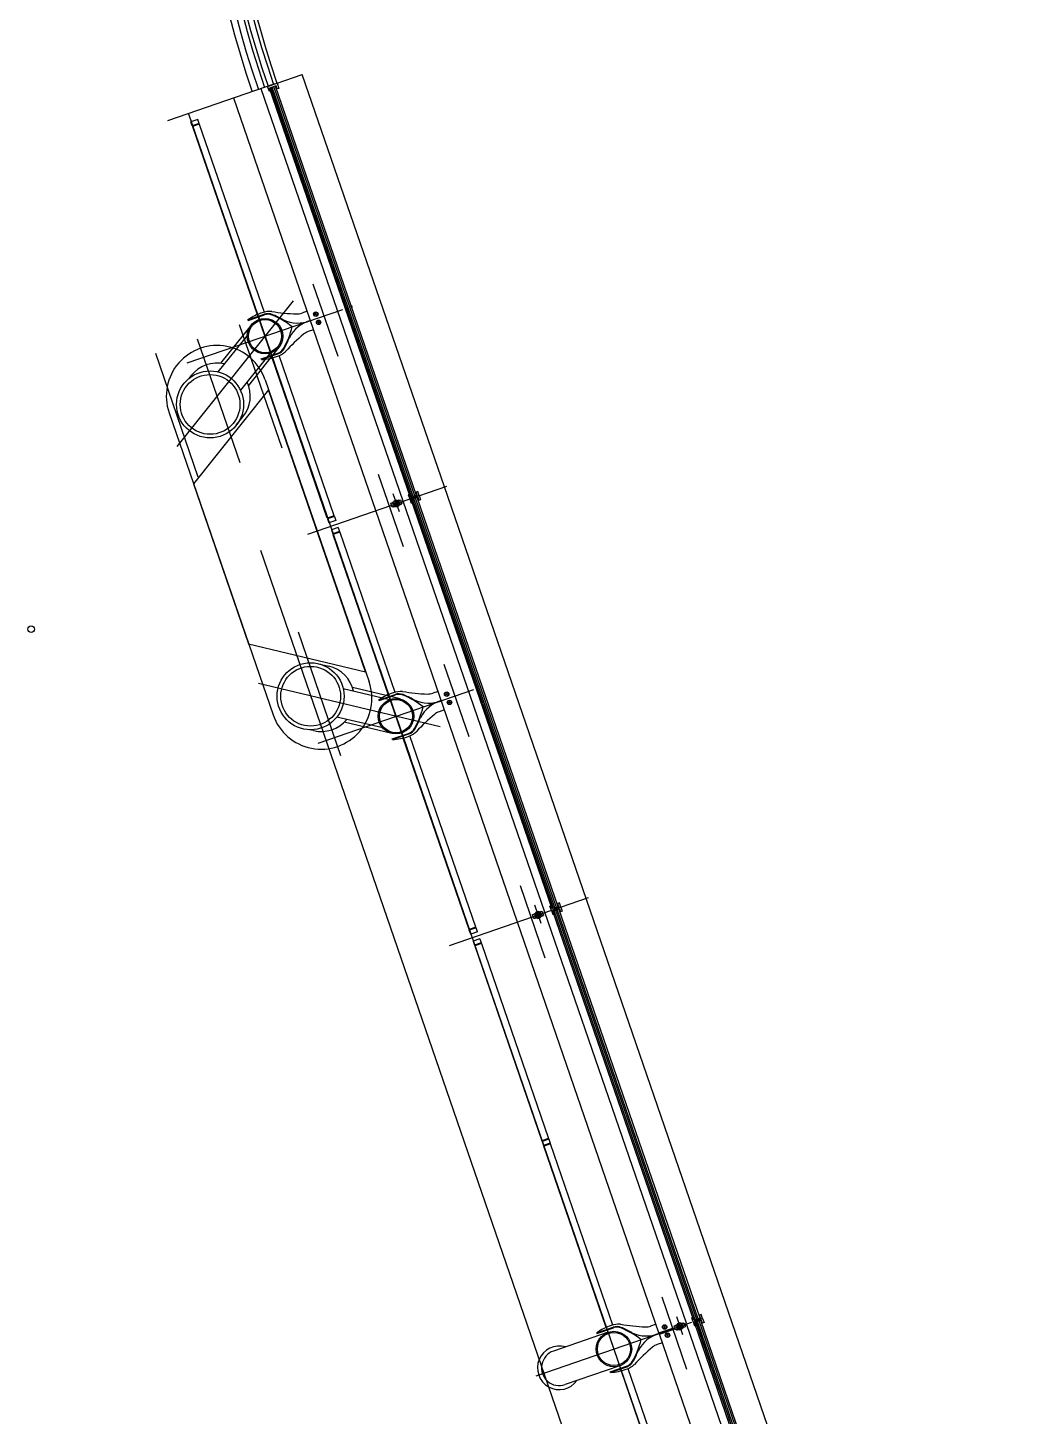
# Model space of a CAD drawing. Extents: x 809487 to 809680, y 818779 to 819225.
# Drawn here: x 809610.37 to 809617.15, y 818968.97 to 818978.55 of the extents above; entities that cross this region are included whole.
import ezdxf

# ---------------------------------------------------------------- set-up
doc = ezdxf.new("R2010")
doc.units = 0
for name, color, linetype in [('F-Glazing', 7, 'Continuous'), ('F-RC', 7, 'Continuous'), ('MAJ214__', 7, 'Continuous'), ('MAJ270__', 7, 'Continuous'), ('MAJ292__', 7, 'Continuous'), ('MAJ314__', 7, 'Continuous'), ('Plan Grid', 7, 'Continuous')]:
    doc.layers.add(name, color=color, linetype=linetype)

msp = doc.modelspace()

# ---------------------------------------------------------------- linework, layer by layer
at = {"layer": 'F-Glazing'}
msp.add_arc((809618.72, 818980.4387), 7.1471, 130.99998, 198.93881, dxfattribs=at)
at = {"layer": 'F-RC'}
for p, q in [((809611.5412, 818977.9139), (809611.4939, 818977.8977)), ((809611.5412, 818977.9139), (809611.4939, 818977.8977)), ((809611.5037, 818977.8693), (809611.4939, 818977.8977)), ((809611.5509, 818977.8856), (809611.5037, 818977.8693)), ((809611.5526, 818977.8808), (809611.5053, 818977.8646)), ((809611.5509, 818977.8856), (809611.5412, 818977.9139)), ((809611.5507, 818977.8802), (809611.549, 818977.8849)), ((809611.5526, 818977.8808), (809611.9988, 818976.5848)), ((809611.5053, 818977.8646), (809611.9517, 818976.5681)), ((809611.5072, 818977.8652), (809611.5056, 818977.8699)), ((809612.4348, 818975.1651), (809612.0546, 818976.2692)), ((809612.4821, 818975.1814), (809612.102, 818976.2851)), ((809612.4821, 818975.1814), (809612.4348, 818975.1651)), ((809612.4837, 818975.1767), (809612.4364, 818975.1604)), ((809612.4364, 818975.1604), (809612.4462, 818975.132)), ((809612.4367, 818975.1658), (809612.4383, 818975.161)), ((809612.4935, 818975.1483), (809612.4462, 818975.132)), ((809612.4935, 818975.1483), (809612.4462, 818975.132)), ((809612.4802, 818975.1807), (809612.4818, 818975.176)), ((809612.4837, 818975.1767), (809612.4935, 818975.1483)), ((809612.5097, 818975.101), (809612.4625, 818975.0847)), ((809612.4625, 818975.0847), (809612.4722, 818975.0564)), ((809612.5195, 818975.0727), (809612.4722, 818975.0564)), ((809612.5211, 818975.0679), (809612.4739, 818975.0517)), ((809612.4739, 818975.0517), (809612.854, 818973.9476)), ((809612.4741, 818975.057), (809612.4757, 818975.0523)), ((809612.5097, 818975.101), (809612.5195, 818975.0727)), ((809612.5176, 818975.072), (809612.5192, 818975.0673)), ((809612.5211, 818975.0679), (809612.9012, 818973.9643)), ((809613.4115, 818972.3286), (809612.9569, 818973.6487)), ((809613.4588, 818972.3448), (809613.0044, 818973.6646)), ((809613.4588, 818972.3448), (809613.4115, 818972.3286)), ((809613.4604, 818972.3401), (809613.4131, 818972.3238)), ((809613.415, 818972.3245), (809613.4134, 818972.3292)), ((809613.4585, 818972.3395), (809613.4569, 818972.3442)), ((809613.4702, 818972.3117), (809613.4604, 818972.3401)), ((809613.4229, 818972.2955), (809613.4131, 818972.3238)), ((809613.4702, 818972.3117), (809613.4229, 818972.2955)), ((809613.4864, 818972.2645), (809613.4392, 818972.2482)), ((809613.4392, 818972.2482), (809613.4489, 818972.2198)), ((809613.4962, 818972.2361), (809613.4489, 818972.2198)), ((809613.4864, 818972.2645), (809613.4962, 818972.2361)), ((809613.4943, 818972.2355), (809613.4959, 818972.2307)), ((809613.4978, 818972.2314), (809613.4506, 818972.2151)), ((809613.4506, 818972.2151), (809613.9129, 818970.8725)), ((809613.4508, 818972.2205), (809613.4525, 818972.2157)), ((809613.4978, 818972.2314), (809613.9601, 818970.8887)), ((809613.9601, 818970.8887), (809613.9129, 818970.8725)), ((809613.9618, 818970.884), (809613.9145, 818970.8677)), ((809613.9145, 818970.8677), (809613.9243, 818970.8394)), ((809613.9148, 818970.8731), (809613.9164, 818970.8684)), ((809613.9715, 818970.8556), (809613.9243, 818970.8394)), ((809613.9535, 818970.8442), (809613.9259, 818970.8346)), ((809614.3563, 818969.5847), (809613.9259, 818970.8346)), ((809613.9262, 818970.84), (809613.9278, 818970.8353)), ((809613.9732, 818970.8509), (809613.9535, 818970.8442)), ((809613.9583, 818970.8881), (809613.9599, 818970.8834)), ((809613.9618, 818970.884), (809613.9715, 818970.8556)), ((809613.9696, 818970.855), (809613.9713, 818970.8503)), ((809614.4034, 818969.6014), (809613.9732, 818970.8509)), ((809614.4592, 818969.2858), (809614.8896, 818968.0359)), ((809614.5066, 818969.3017), (809614.9368, 818968.0522))]:
    msp.add_line(p, q, dxfattribs=at)
at = {"layer": 'MAJ214__'}
for p, q in [((809613.0169, 818975.31), (809612.045, 818978.1324)), ((809613.0176, 818975.3103), (809612.0458, 818978.1326)), ((809613.027, 818975.3135), (809612.0552, 818978.1359)), ((809613.0384, 818975.3174), (809612.0666, 818978.1398)), ((809613.9936, 818972.4735), (809613.0217, 818975.2958)), ((809613.9943, 818972.4737), (809613.0225, 818975.2961)), ((809614.0037, 818972.477), (809613.0319, 818975.2993)), ((809614.0151, 818972.4809), (809613.0433, 818975.3032)), ((809612.8726, 818975.2683), (809612.883, 818975.2718)), ((809612.8774, 818975.2541), (809612.8726, 818975.2683)), ((809612.8823, 818975.2399), (809612.8774, 818975.2541)), ((809612.8927, 818975.2435), (809612.8823, 818975.2399)), ((809612.9272, 818975.2884), (809612.8832, 818975.2733)), ((809612.8846, 818975.2658), (809612.8922, 818975.2684)), ((809612.8979, 818975.2519), (809612.8903, 818975.2493)), ((809612.8924, 818975.2685), (809612.9231, 818975.2791)), ((809612.8931, 818975.2809), (809612.9148, 818975.2884)), ((809612.8937, 818975.2821), (809612.8931, 818975.2809)), ((809612.8931, 818975.2809), (809612.894, 818975.278)), ((809612.9135, 818975.289), (809612.8937, 818975.2821)), ((809612.894, 818975.278), (809612.9158, 818975.2855)), ((809612.8964, 818975.2788), (809612.8961, 818975.2782)), ((809612.8962, 818975.2777), (809612.8961, 818975.2782)), ((809612.8981, 818975.2519), (809612.9288, 818975.2625)), ((809612.927, 818975.2529), (809612.9053, 818975.2454)), ((809612.9053, 818975.2454), (809612.9062, 818975.2426)), ((809612.928, 818975.2501), (809612.9062, 818975.2426)), ((809612.9075, 818975.242), (809612.9062, 818975.2426)), ((809612.9072, 818975.2461), (809612.9068, 818975.247)), ((809612.9075, 818975.242), (809612.9274, 818975.2488)), ((809612.9134, 818975.2847), (809612.914, 818975.2844)), ((809612.9135, 818975.289), (809612.9148, 818975.2884)), ((809612.9142, 818975.2839), (809612.914, 818975.2844)), ((809612.9148, 818975.2884), (809612.9158, 818975.2855)), ((809612.9307, 818975.2817), (809612.9231, 818975.2791)), ((809612.9251, 818975.2522), (809612.9248, 818975.2532)), ((809612.927, 818975.2529), (809612.928, 818975.2501)), ((809612.9274, 818975.2488), (809612.928, 818975.2501)), ((809612.9283, 818975.2875), (809612.9387, 818975.291)), ((809612.9381, 818975.2591), (809612.9485, 818975.2627)), ((809612.9387, 818975.291), (809612.9436, 818975.2769)), ((809612.9436, 818975.2769), (809612.9485, 818975.2627)), ((809614.9096, 818969.6134), (809612.9578, 818975.2817)), ((809613.8493, 818972.4317), (809613.8597, 818972.4353)), ((809613.859, 818972.4033), (809613.8493, 818972.4317)), ((809613.9039, 818972.4518), (809613.8599, 818972.4367)), ((809613.8613, 818972.4292), (809613.8689, 818972.4319)), ((809613.8691, 818972.4319), (809613.8998, 818972.4425)), ((809613.8698, 818972.4443), (809613.8915, 818972.4518)), ((809613.8704, 818972.4456), (809613.8698, 818972.4443)), ((809613.8698, 818972.4443), (809613.8707, 818972.4415)), ((809613.8902, 818972.4524), (809613.8704, 818972.4456)), ((809613.8707, 818972.4415), (809613.8925, 818972.449)), ((809613.8731, 818972.4423), (809613.8728, 818972.4417)), ((809613.8729, 818972.4412), (809613.8728, 818972.4417)), ((809613.8748, 818972.4154), (809613.9055, 818972.426)), ((809613.8901, 818972.4481), (809613.8908, 818972.4478)), ((809613.8902, 818972.4524), (809613.8915, 818972.4518)), ((809613.8909, 818972.4474), (809613.8908, 818972.4478)), ((809613.8915, 818972.4518), (809613.8925, 818972.449)), ((809613.9074, 818972.4451), (809613.8998, 818972.4425)), ((809613.905, 818972.4509), (809613.9154, 818972.4545)), ((809613.9148, 818972.4225), (809613.9252, 818972.4261)), ((809613.9154, 818972.4545), (809613.9252, 818972.4261)), ((809614.9703, 818969.6369), (809613.9984, 818972.4593)), ((809614.971, 818969.6372), (809613.9992, 818972.4595)), ((809614.9804, 818969.6404), (809614.0086, 818972.4628)), ((809614.9918, 818969.6443), (809614.02, 818972.4667)), ((809613.8694, 818972.4069), (809613.859, 818972.4033)), ((809613.8746, 818972.4153), (809613.867, 818972.4127)), ((809613.9037, 818972.4163), (809613.882, 818972.4089)), ((809613.882, 818972.4089), (809613.8829, 818972.406)), ((809613.9047, 818972.4135), (809613.8829, 818972.406)), ((809613.8842, 818972.4054), (809613.8829, 818972.406)), ((809613.8839, 818972.4095), (809613.8835, 818972.4105)), ((809613.8842, 818972.4054), (809613.9041, 818972.4122)), ((809613.9018, 818972.4157), (809613.9015, 818972.4166)), ((809613.9037, 818972.4163), (809613.9047, 818972.4135)), ((809613.9041, 818972.4122), (809613.9047, 818972.4135)), ((809614.7205, 818969.5483), (809614.8292, 818969.5857)), ((809614.7237, 818969.5388), (809614.8325, 818969.5762)), ((809614.826, 818969.5951), (809614.8364, 818969.5987)), ((809614.8292, 818969.5857), (809614.826, 818969.5951)), ((809614.8357, 818969.5668), (809614.8325, 818969.5762)), ((809614.8461, 818969.5704), (809614.8357, 818969.5668)), ((809614.8806, 818969.6153), (809614.8366, 818969.6001)), ((809614.838, 818969.5927), (809614.8456, 818969.5953)), ((809614.8513, 818969.5788), (809614.8437, 818969.5761)), ((809614.8458, 818969.5954), (809614.8765, 818969.606)), ((809614.8465, 818969.6078), (809614.8682, 818969.6152)), ((809614.8471, 818969.609), (809614.8465, 818969.6078)), ((809614.8465, 818969.6078), (809614.8474, 818969.6049)), ((809614.8669, 818969.6159), (809614.8471, 818969.609)), ((809614.8474, 818969.6049), (809614.8692, 818969.6124)), ((809614.8498, 818969.6057), (809614.8495, 818969.6051)), ((809614.8497, 818969.6046), (809614.8495, 818969.6051)), ((809614.8515, 818969.5788), (809614.8822, 818969.5894)), ((809614.8804, 818969.5798), (809614.8587, 818969.5723)), ((809614.8587, 818969.5723), (809614.8596, 818969.5695)), ((809614.8814, 818969.5769), (809614.8596, 818969.5695)), ((809614.8609, 818969.5688), (809614.8596, 818969.5695)), ((809614.8606, 818969.5729), (809614.8602, 818969.5739)), ((809614.8609, 818969.5688), (809614.8808, 818969.5757)), ((809614.8668, 818969.6116), (809614.8675, 818969.6113)), ((809614.8669, 818969.6159), (809614.8682, 818969.6152)), ((809614.8676, 818969.6108), (809614.8675, 818969.6113)), ((809614.8682, 818969.6152), (809614.8692, 818969.6124)), ((809614.8841, 818969.6086), (809614.8765, 818969.606)), ((809614.8785, 818969.5791), (809614.8782, 818969.5801)), ((809614.8804, 818969.5798), (809614.8814, 818969.5769)), ((809614.8808, 818969.5757), (809614.8814, 818969.5769)), ((809614.8817, 818969.6143), (809614.8921, 818969.6179)), ((809614.8915, 818969.586), (809614.9019, 818969.5896)), ((809614.8921, 818969.6179), (809614.8954, 818969.6085)), ((809614.8954, 818969.6085), (809614.9096, 818969.6134)), ((809614.8986, 818969.599), (809614.9128, 818969.6039)), ((809614.8986, 818969.599), (809614.9019, 818969.5896)), ((809616.8646, 818963.9355), (809614.9128, 818969.6039)), ((809615.947, 818966.8003), (809614.9752, 818969.6227)), ((809615.9477, 818966.8006), (809614.9759, 818969.623)), ((809615.9571, 818966.8039), (809614.9853, 818969.6262)), ((809615.9685, 818966.8078), (809614.9967, 818969.6301))]:
    msp.add_line(p, q, dxfattribs=at)
for points in [[(809611.8875, 818976.5312), (809612.0003, 818976.57)], [(809611.9813, 818976.2587), (809612.0941, 818976.2976)], [(809612.8938, 818975.2425), (809612.9378, 818975.2577)], [(809612.7898, 818973.9107), (809612.9026, 818973.9495)], [(809612.8836, 818973.6382), (809612.9964, 818973.677)], [(809613.8705, 818972.406), (809613.9145, 818972.4211)], [(809614.2921, 818969.5478), (809614.4049, 818969.5867)], [(809614.8472, 818969.5694), (809614.8912, 818969.5846)], [(809614.3859, 818969.2754), (809614.4987, 818969.3142)]]:
    msp.add_lwpolyline(points, dxfattribs=at)
for centre, radius in [((809612.3551, 818976.5715), 0.0155), ((809612.3551, 818976.5715), 0.0135), ((809612.3551, 818976.5715), 0.0042), ((809612.3746, 818976.5148), 0.0155), ((809612.3746, 818976.5148), 0.0135), ((809612.3746, 818976.5148), 0.0042), ((809613.2574, 818973.951), 0.0155), ((809613.2574, 818973.951), 0.0135), ((809613.2574, 818973.951), 0.0042), ((809613.2769, 818973.8943), 0.0155), ((809613.2769, 818973.8943), 0.0135), ((809613.2769, 818973.8943), 0.0042), ((809613.8872, 818972.4289), 0.006), ((809614.7596, 818969.5882), 0.0155), ((809614.7596, 818969.5882), 0.0135), ((809614.7596, 818969.5882), 0.0042), ((809614.8639, 818969.5924), 0.006), ((809614.7792, 818969.5314), 0.0155), ((809614.7792, 818969.5314), 0.0135), ((809614.7792, 818969.5314), 0.0042)]:
    msp.add_circle(centre, radius, dxfattribs=at)
for centre, radius, start, end in [((809612.0261, 818976.4951), 0.0792, 68.03764, 109), ((809611.8436, 818976.0427), 0.567, 59.89592, 68.03764), ((809612.1381, 818976.5506), 0.02, 239.89592, 251.32459), ((809612.23, 818976.7403), 0.2307, 244.76877, 292.32268), ((809612.3799, 818976.3048), 0.2307, 105.67731, 153.23123), ((809612.3799, 818976.3048), 0.2307, 105.67731, 112.32268), ((809612.23, 818976.7403), 0.2307, 285.67731, 292.32268), ((809611.646, 818976.6166), 0.567, 329.96236, 338.10407), ((809612.1907, 818976.3977), 0.02, 146.67541, 158.10407), ((809612.0683, 818976.3725), 0.0792, 289, 329.96236), ((809612.9105, 818975.2655), 0.0095, 146.69488, 199.00008), ((809612.9105, 818975.2655), 0.0095, 199.00008, 251.30512), ((809612.9105, 818975.2655), 0.006, 18.99986, 199.00013), ((809612.9105, 818975.2655), 0.006, 199.00013, 18.99986), ((809612.9105, 818975.2655), 0.0109, 101.1265, 116.87349), ((809612.9105, 818975.2655), 0.0109, 281.1265, 296.87349), ((809612.9105, 818975.2655), 0.0095, 18.99991, 72.81736), ((809612.9105, 818975.2655), 0.0095, 325.18264, 18.99991), ((809612.9284, 818973.8746), 0.0792, 68.03764, 109), ((809612.746, 818973.4222), 0.567, 59.89592, 68.03764), ((809613.0404, 818973.9301), 0.02, 239.89592, 251.32459), ((809613.1323, 818974.1198), 0.2307, 244.76877, 292.32268), ((809613.2823, 818973.6843), 0.2307, 105.67731, 153.23123), ((809613.1323, 818974.1198), 0.2307, 285.67731, 292.32268), ((809613.2823, 818973.6843), 0.2307, 105.67731, 112.32268), ((809612.5483, 818973.9961), 0.567, 329.96236, 338.10407), ((809613.093, 818973.7772), 0.02, 146.67541, 158.10407), ((809612.9706, 818973.7519), 0.0792, 289, 329.96236), ((809613.8872, 818972.4289), 0.0095, 146.69488, 251.30512), ((809613.8872, 818972.4289), 0.0109, 101.1265, 116.87349), ((809613.8872, 818972.4289), 0.0095, 325.18264, 72.81736), ((809613.8872, 818972.4289), 0.0109, 281.1265, 296.87349), ((809614.4306, 818969.5118), 0.0792, 68.03764, 109), ((809614.2482, 818969.0594), 0.567, 59.89592, 68.03764), ((809614.8639, 818969.5924), 0.0095, 146.69488, 251.30512), ((809614.8639, 818969.5924), 0.0109, 101.1265, 116.87349), ((809614.8639, 818969.5924), 0.0109, 281.1265, 296.87349), ((809614.8639, 818969.5924), 0.0095, 325.18264, 72.81736), ((809614.5426, 818969.5672), 0.02, 239.89592, 251.32459), ((809614.6346, 818969.7569), 0.2307, 244.76877, 292.32268), ((809614.7845, 818969.3215), 0.2307, 105.67731, 153.23123), ((809614.7845, 818969.3215), 0.2307, 105.67731, 112.32268), ((809614.6346, 818969.7569), 0.2307, 285.67731, 292.32268), ((809614.0506, 818969.6333), 0.567, 329.96236, 338.10407), ((809614.5953, 818969.4144), 0.02, 146.67541, 158.10407), ((809614.4729, 818969.3891), 0.0792, 289, 329.96236)]:
    msp.add_arc(centre, radius, start, end, dxfattribs=at)
for points, degree in [([(809612.8829, 818975.2725), (809612.8829, 818975.2726), (809612.883, 818975.2726), (809612.883, 818975.2727), (809612.883, 818975.2728), (809612.883, 818975.2729), (809612.883, 818975.2729), (809612.883, 818975.273), (809612.883, 818975.273), (809612.8831, 818975.2731), (809612.8831, 818975.2731), (809612.8831, 818975.2732), (809612.8831, 818975.2732), (809612.8832, 818975.2732), (809612.8832, 818975.2732), (809612.8832, 818975.2733)], 3), ([(809612.8838, 818975.2664), (809612.8837, 818975.2667), (809612.8836, 818975.267), (809612.8834, 818975.2679), (809612.8833, 818975.2684), (809612.8831, 818975.2695), (809612.8831, 818975.2701), (809612.883, 818975.2713), (809612.8829, 818975.2719), (809612.8829, 818975.2725)], 3), ([(809612.8838, 818975.2664), (809612.8838, 818975.2663), (809612.8838, 818975.2663), (809612.8838, 818975.2663), (809612.8838, 818975.2662), (809612.8838, 818975.2662), (809612.8838, 818975.2662), (809612.8838, 818975.2662)], 3), ([(809612.8846, 818975.2658), (809612.8846, 818975.2658), (809612.8846, 818975.2658), (809612.8846, 818975.2658), (809612.8845, 818975.2658), (809612.8844, 818975.2658), (809612.8844, 818975.2658), (809612.8843, 818975.2658), (809612.8842, 818975.2658), (809612.8841, 818975.2659), (809612.884, 818975.2659), (809612.8839, 818975.266), (809612.8839, 818975.2661), (809612.8838, 818975.2662)], 3), ([(809612.8899, 818975.2485), (809612.8899, 818975.2485), (809612.8899, 818975.2485), (809612.8899, 818975.2487), (809612.8899, 818975.2487), (809612.8899, 818975.2489), (809612.89, 818975.249), (809612.89, 818975.2491), (809612.8901, 818975.2491), (809612.8902, 818975.2492), (809612.8902, 818975.2492), (809612.8903, 818975.2493), (809612.8903, 818975.2493), (809612.8903, 818975.2493)], 3), ([(809612.8899, 818975.2485), (809612.8899, 818975.2485), (809612.8899, 818975.2485), (809612.89, 818975.2484), (809612.89, 818975.2484), (809612.89, 818975.2483), (809612.89, 818975.2483), (809612.89, 818975.2483)], 3), ([(809612.8931, 818975.2429), (809612.8928, 818975.2434), (809612.8924, 818975.2439), (809612.8917, 818975.2449), (809612.8914, 818975.2454), (809612.8909, 818975.2464), (809612.8906, 818975.2468), (809612.8903, 818975.2477), (809612.8901, 818975.248), (809612.89, 818975.2483)], 3), ([(809612.8922, 818975.2684), (809612.8923, 818975.2684), (809612.8923, 818975.2684), (809612.8924, 818975.2685)], 2), ([(809612.8922, 818975.2684), (809612.8922, 818975.2684), (809612.8922, 818975.2684), (809612.8923, 818975.2682), (809612.8923, 818975.268), (809612.8925, 818975.2675), (809612.8925, 818975.2671), (809612.8927, 818975.2658), (809612.8928, 818975.2648), (809612.8933, 818975.2625), (809612.8936, 818975.2613), (809612.894, 818975.26), (809612.894, 818975.2599), (809612.8941, 818975.2598)], 3), ([(809612.8938, 818975.2425), (809612.8938, 818975.2425), (809612.8938, 818975.2425), (809612.8937, 818975.2425), (809612.8936, 818975.2425), (809612.8936, 818975.2426), (809612.8935, 818975.2426), (809612.8935, 818975.2426), (809612.8934, 818975.2426), (809612.8934, 818975.2427), (809612.8934, 818975.2427), (809612.8933, 818975.2428), (809612.8933, 818975.2428), (809612.8932, 818975.2429), (809612.8932, 818975.2429), (809612.8931, 818975.2429)], 3), ([(809612.8941, 818975.2598), (809612.8944, 818975.2588), (809612.8948, 818975.2578), (809612.8958, 818975.2558), (809612.8963, 818975.2549), (809612.897, 818975.2536), (809612.8973, 818975.2531), (809612.8977, 818975.2525), (809612.8978, 818975.2522), (809612.8979, 818975.252), (809612.8979, 818975.2519), (809612.8979, 818975.2519)], 3), ([(809612.8981, 818975.2519), (809612.898, 818975.2519), (809612.8979, 818975.2519), (809612.8979, 818975.2519)], 2), ([(809612.8981, 818975.2519), (809612.898, 818975.2519), (809612.8979, 818975.2519), (809612.8979, 818975.2519)], 2), ([(809612.9034, 818975.272), (809612.9034, 818975.272), (809612.9034, 818975.2719), (809612.9034, 818975.2719), (809612.9033, 818975.2718), (809612.9032, 818975.2716), (809612.903, 818975.2714), (809612.9028, 818975.271), (809612.9027, 818975.2708), (809612.9026, 818975.2707)], 3), ([(809612.9056, 818975.2752), (809612.9044, 818975.2735), (809612.9034, 818975.272)], 2), ([(809612.9075, 818975.2565), (809612.9077, 818975.2564), (809612.9079, 818975.2563), (809612.9083, 818975.2562), (809612.9085, 818975.2561), (809612.9087, 818975.256), (809612.9088, 818975.256), (809612.9089, 818975.256), (809612.9089, 818975.256), (809612.909, 818975.256)], 3), ([(809612.9121, 818975.275), (809612.9104, 818975.2755), (809612.9084, 818975.2762)], 2), ([(809612.909, 818975.256), (809612.9107, 818975.2554), (809612.9126, 818975.2547)], 2), ([(809612.9136, 818975.2745), (809612.9134, 818975.2745), (809612.9132, 818975.2746), (809612.9128, 818975.2747), (809612.9126, 818975.2748), (809612.9123, 818975.2749), (809612.9122, 818975.2749), (809612.9121, 818975.2749), (809612.9121, 818975.275), (809612.9121, 818975.275)], 3), ([(809612.9155, 818975.2557), (809612.9166, 818975.2574), (809612.9176, 818975.2589)], 2), ([(809612.9176, 818975.2589), (809612.9176, 818975.259), (809612.9176, 818975.259), (809612.9177, 818975.2591), (809612.9177, 818975.2591), (809612.9179, 818975.2594), (809612.918, 818975.2595), (809612.9182, 818975.2599), (809612.9183, 818975.2601), (809612.9185, 818975.2602)], 3), ([(809612.9269, 818975.2711), (809612.9266, 818975.2721), (809612.9262, 818975.2731), (809612.9252, 818975.2751), (809612.9247, 818975.276), (809612.924, 818975.2773), (809612.9237, 818975.2778), (809612.9234, 818975.2785), (809612.9233, 818975.2787), (809612.9232, 818975.2789), (809612.9231, 818975.279), (809612.9231, 818975.2791)], 3), ([(809612.9288, 818975.2625), (809612.9288, 818975.2625), (809612.9288, 818975.2625), (809612.9288, 818975.2627), (809612.9287, 818975.2629), (809612.9286, 818975.2635), (809612.9285, 818975.2639), (809612.9283, 818975.2651), (809612.9282, 818975.2661), (809612.9278, 818975.2684), (809612.9275, 818975.2696), (809612.927, 818975.2709), (809612.927, 818975.271), (809612.9269, 818975.2711)], 3), ([(809612.9272, 818975.2884), (809612.9272, 818975.2884), (809612.9273, 818975.2884), (809612.9274, 818975.2884), (809612.9274, 818975.2884), (809612.9275, 818975.2884), (809612.9275, 818975.2883), (809612.9276, 818975.2883), (809612.9276, 818975.2883), (809612.9276, 818975.2882), (809612.9277, 818975.2882), (809612.9277, 818975.2882), (809612.9278, 818975.2881), (809612.9278, 818975.2881), (809612.9279, 818975.288), (809612.9279, 818975.288)], 3), ([(809612.9279, 818975.288), (809612.9283, 818975.2875), (809612.9286, 818975.287), (809612.9293, 818975.286), (809612.9296, 818975.2855), (809612.9301, 818975.2846), (809612.9304, 818975.2841), (809612.9308, 818975.2833), (809612.9309, 818975.2829), (809612.931, 818975.2826)], 3), ([(809612.9364, 818975.2651), (809612.9358, 818975.2649), (809612.9351, 818975.2647), (809612.9335, 818975.2641), (809612.9326, 818975.2638), (809612.931, 818975.2633), (809612.9304, 818975.2631), (809612.9295, 818975.2627), (809612.9292, 818975.2626), (809612.9288, 818975.2625)], 3), ([(809612.9364, 818975.2651), (809612.9356, 818975.2648), (809612.9347, 818975.2645), (809612.9338, 818975.2642), (809612.9325, 818975.2638), (809612.9313, 818975.2634), (809612.93, 818975.2629), (809612.9296, 818975.2628), (809612.9292, 818975.2626), (809612.9288, 818975.2625)], 3), ([(809612.9311, 818975.2824), (809612.9311, 818975.2824), (809612.9311, 818975.2824), (809612.9311, 818975.2823), (809612.9311, 818975.2822), (809612.9311, 818975.282), (809612.9311, 818975.282), (809612.931, 818975.2819), (809612.9309, 818975.2818), (809612.9308, 818975.2817), (809612.9308, 818975.2817), (809612.9307, 818975.2817), (809612.9307, 818975.2817), (809612.9307, 818975.2817)], 3), ([(809612.9311, 818975.2824), (809612.9311, 818975.2825), (809612.9311, 818975.2825), (809612.9311, 818975.2825), (809612.9311, 818975.2825), (809612.9311, 818975.2826), (809612.931, 818975.2826), (809612.931, 818975.2826)], 3), ([(809612.9364, 818975.2651), (809612.9364, 818975.2651), (809612.9364, 818975.2651), (809612.9365, 818975.2651), (809612.9365, 818975.2652), (809612.9366, 818975.2652), (809612.9366, 818975.2652), (809612.9367, 818975.2652), (809612.9368, 818975.2651), (809612.937, 818975.2651), (809612.937, 818975.265), (809612.9371, 818975.2649), (809612.9372, 818975.2648), (809612.9372, 818975.2648)], 3), ([(809612.9373, 818975.2646), (809612.9372, 818975.2646), (809612.9372, 818975.2646), (809612.9372, 818975.2647), (809612.9372, 818975.2647), (809612.9372, 818975.2647), (809612.9372, 818975.2647), (809612.9372, 818975.2648)], 3), ([(809612.9373, 818975.2646), (809612.9373, 818975.2642), (809612.9374, 818975.2639), (809612.9376, 818975.263), (809612.9377, 818975.2625), (809612.9379, 818975.2614), (809612.938, 818975.2608), (809612.9381, 818975.2596), (809612.9381, 818975.259), (809612.9381, 818975.2584)], 3), ([(809612.9381, 818975.2584), (809612.9381, 818975.2583), (809612.9381, 818975.2583), (809612.9381, 818975.2582), (809612.9381, 818975.2581), (809612.938, 818975.2581), (809612.938, 818975.258), (809612.938, 818975.258), (809612.938, 818975.2579), (809612.938, 818975.2579), (809612.938, 818975.2578), (809612.9379, 818975.2578), (809612.9379, 818975.2577), (809612.9378, 818975.2577), (809612.9378, 818975.2577), (809612.9378, 818975.2577)], 3), ([(809613.8597, 818972.436), (809613.8597, 818972.436), (809613.8597, 818972.4361), (809613.8597, 818972.4362), (809613.8597, 818972.4362), (809613.8597, 818972.4363), (809613.8597, 818972.4364), (809613.8597, 818972.4364), (809613.8597, 818972.4364), (809613.8598, 818972.4365), (809613.8598, 818972.4365), (809613.8598, 818972.4366), (809613.8598, 818972.4366), (809613.8599, 818972.4367), (809613.8599, 818972.4367), (809613.8599, 818972.4367)], 3), ([(809613.8605, 818972.4298), (809613.8604, 818972.4301), (809613.8603, 818972.4305), (809613.8601, 818972.4313), (809613.86, 818972.4319), (809613.8598, 818972.433), (809613.8598, 818972.4336), (809613.8597, 818972.4347), (809613.8597, 818972.4354), (809613.8597, 818972.436)], 3), ([(809613.8605, 818972.4298), (809613.8605, 818972.4298), (809613.8605, 818972.4298), (809613.8605, 818972.4297), (809613.8605, 818972.4297), (809613.8605, 818972.4296), (809613.8605, 818972.4296), (809613.8605, 818972.4296)], 3), ([(809613.8613, 818972.4292), (809613.8613, 818972.4292), (809613.8613, 818972.4292), (809613.8613, 818972.4292), (809613.8612, 818972.4292), (809613.8612, 818972.4292), (809613.8611, 818972.4292), (809613.861, 818972.4292), (809613.8609, 818972.4292), (809613.8608, 818972.4293), (809613.8607, 818972.4294), (809613.8606, 818972.4295), (809613.8606, 818972.4295), (809613.8605, 818972.4296)], 3), ([(809613.8689, 818972.4319), (809613.8689, 818972.4318), (809613.8689, 818972.4318), (809613.869, 818972.4317), (809613.869, 818972.4315), (809613.8692, 818972.4309), (809613.8692, 818972.4305), (809613.8694, 818972.4293), (809613.8695, 818972.4282), (809613.87, 818972.426), (809613.8703, 818972.4248), (809613.871, 818972.4225), (809613.8715, 818972.4214), (809613.8725, 818972.4193), (809613.873, 818972.4183), (809613.8738, 818972.417), (809613.874, 818972.4166), (809613.8744, 818972.4159), (809613.8745, 818972.4157), (809613.8746, 818972.4154), (809613.8746, 818972.4154), (809613.8746, 818972.4153)], 3), ([(809613.8689, 818972.4319), (809613.869, 818972.4319), (809613.869, 818972.4319), (809613.8691, 818972.4319)], 2), ([(809613.8801, 818972.4354), (809613.8801, 818972.4354), (809613.8801, 818972.4354), (809613.8801, 818972.4353), (809613.88, 818972.4352), (809613.8799, 818972.435), (809613.8797, 818972.4348), (809613.8795, 818972.4345), (809613.8794, 818972.4343), (809613.8793, 818972.4341)], 3), ([(809613.8823, 818972.4387), (809613.8811, 818972.4369), (809613.8801, 818972.4354)], 2), ([(809613.8888, 818972.4384), (809613.8871, 818972.439), (809613.8851, 818972.4397)], 2), ([(809613.8903, 818972.4379), (809613.8901, 818972.438), (809613.8899, 818972.438), (809613.8895, 818972.4382), (809613.8893, 818972.4382), (809613.889, 818972.4383), (809613.8889, 818972.4384), (809613.8888, 818972.4384), (809613.8888, 818972.4384), (809613.8888, 818972.4384)], 3), ([(809613.9055, 818972.426), (809613.9055, 818972.426), (809613.9055, 818972.426), (809613.9055, 818972.4261), (809613.9054, 818972.4263), (809613.9053, 818972.4269), (809613.9052, 818972.4273), (809613.905, 818972.4286), (809613.9049, 818972.4296), (809613.9045, 818972.4318), (809613.9042, 818972.433), (809613.9034, 818972.4354), (809613.9029, 818972.4365), (809613.902, 818972.4385), (809613.9014, 818972.4395), (809613.9007, 818972.4408), (809613.9004, 818972.4413), (809613.9001, 818972.4419), (809613.9, 818972.4421), (809613.8999, 818972.4424), (809613.8999, 818972.4425), (809613.8998, 818972.4425)], 3), ([(809613.9039, 818972.4518), (809613.9039, 818972.4519), (809613.904, 818972.4519), (809613.9041, 818972.4518), (809613.9041, 818972.4518), (809613.9042, 818972.4518), (809613.9042, 818972.4518), (809613.9043, 818972.4517), (809613.9043, 818972.4517), (809613.9044, 818972.4517), (809613.9044, 818972.4517), (809613.9044, 818972.4516), (809613.9045, 818972.4516), (809613.9045, 818972.4515), (809613.9046, 818972.4515), (809613.9046, 818972.4514)], 3), ([(809613.9046, 818972.4514), (809613.905, 818972.451), (809613.9053, 818972.4505), (809613.906, 818972.4495), (809613.9063, 818972.449), (809613.9068, 818972.448), (809613.9071, 818972.4475), (809613.9075, 818972.4467), (809613.9076, 818972.4464), (809613.9077, 818972.4461)], 3), ([(809613.9131, 818972.4286), (809613.9125, 818972.4284), (809613.9118, 818972.4281), (809613.9103, 818972.4276), (809613.9093, 818972.4273), (809613.9078, 818972.4267), (809613.9071, 818972.4265), (809613.9062, 818972.4262), (809613.9059, 818972.4261), (809613.9055, 818972.426)], 3), ([(809613.9131, 818972.4286), (809613.9123, 818972.4283), (809613.9114, 818972.428), (809613.9105, 818972.4277), (809613.9092, 818972.4272), (809613.908, 818972.4268), (809613.9067, 818972.4264), (809613.9063, 818972.4262), (809613.9059, 818972.4261), (809613.9055, 818972.426)], 3), ([(809613.9078, 818972.4459), (809613.9078, 818972.4459), (809613.9078, 818972.4458), (809613.9078, 818972.4457), (809613.9078, 818972.4456), (809613.9078, 818972.4455), (809613.9078, 818972.4454), (809613.9077, 818972.4453), (809613.9077, 818972.4453), (809613.9076, 818972.4452), (809613.9075, 818972.4451), (809613.9074, 818972.4451), (809613.9074, 818972.4451), (809613.9074, 818972.4451)], 3), ([(809613.9078, 818972.4459), (809613.9078, 818972.4459), (809613.9078, 818972.4459), (809613.9078, 818972.446), (809613.9078, 818972.446), (809613.9078, 818972.446), (809613.9077, 818972.4461), (809613.9077, 818972.4461)], 3), ([(809613.9131, 818972.4286), (809613.9131, 818972.4286), (809613.9131, 818972.4286), (809613.9132, 818972.4286), (809613.9132, 818972.4286), (809613.9133, 818972.4286), (809613.9133, 818972.4286), (809613.9134, 818972.4286), (809613.9135, 818972.4286), (809613.9137, 818972.4285), (809613.9137, 818972.4285), (809613.9138, 818972.4283), (809613.9139, 818972.4283), (809613.9139, 818972.4282)], 3), ([(809613.914, 818972.428), (809613.914, 818972.428), (809613.9139, 818972.4281), (809613.9139, 818972.4281), (809613.9139, 818972.4281), (809613.9139, 818972.4282), (809613.9139, 818972.4282), (809613.9139, 818972.4282)], 3), ([(809613.914, 818972.428), (809613.9141, 818972.4277), (809613.9141, 818972.4273), (809613.9143, 818972.4265), (809613.9144, 818972.4259), (809613.9146, 818972.4248), (809613.9147, 818972.4242), (809613.9148, 818972.4231), (809613.9148, 818972.4225), (809613.9148, 818972.4218)], 3), ([(809613.8666, 818972.4119), (809613.8666, 818972.412), (809613.8666, 818972.412), (809613.8666, 818972.4121), (809613.8666, 818972.4122), (809613.8666, 818972.4123), (809613.8667, 818972.4124), (809613.8667, 818972.4125), (809613.8668, 818972.4126), (809613.8669, 818972.4126), (809613.8669, 818972.4127), (809613.867, 818972.4127), (809613.867, 818972.4127), (809613.867, 818972.4127)], 3), ([(809613.8666, 818972.4119), (809613.8666, 818972.4119), (809613.8666, 818972.4119), (809613.8667, 818972.4119), (809613.8667, 818972.4118), (809613.8667, 818972.4118), (809613.8667, 818972.4118), (809613.8667, 818972.4117)], 3), ([(809613.8698, 818972.4064), (809613.8695, 818972.4069), (809613.8691, 818972.4073), (809613.8685, 818972.4083), (809613.8681, 818972.4088), (809613.8676, 818972.4098), (809613.8673, 818972.4103), (809613.867, 818972.4111), (809613.8668, 818972.4114), (809613.8667, 818972.4117)], 3), ([(809613.8705, 818972.406), (809613.8705, 818972.406), (809613.8705, 818972.406), (809613.8704, 818972.406), (809613.8703, 818972.406), (809613.8703, 818972.406), (809613.8702, 818972.406), (809613.8702, 818972.4061), (809613.8701, 818972.4061), (809613.8701, 818972.4061), (809613.8701, 818972.4061), (809613.87, 818972.4062), (809613.87, 818972.4062), (809613.8699, 818972.4063), (809613.8699, 818972.4063), (809613.8698, 818972.4064)], 3), ([(809613.8748, 818972.4154), (809613.8747, 818972.4153), (809613.8747, 818972.4153), (809613.8746, 818972.4153)], 2), ([(809613.8748, 818972.4154), (809613.8747, 818972.4153), (809613.8747, 818972.4153), (809613.8746, 818972.4153)], 2), ([(809613.8842, 818972.4199), (809613.8844, 818972.4198), (809613.8846, 818972.4198), (809613.885, 818972.4196), (809613.8852, 818972.4196), (809613.8854, 818972.4195), (809613.8855, 818972.4195), (809613.8856, 818972.4194), (809613.8856, 818972.4194), (809613.8857, 818972.4194)], 3), ([(809613.8857, 818972.4194), (809613.8874, 818972.4188), (809613.8893, 818972.4182)], 2), ([(809613.8922, 818972.4191), (809613.8933, 818972.4209), (809613.8943, 818972.4224)], 2), ([(809613.8943, 818972.4224), (809613.8943, 818972.4224), (809613.8943, 818972.4224), (809613.8944, 818972.4225), (809613.8944, 818972.4226), (809613.8946, 818972.4228), (809613.8947, 818972.423), (809613.8949, 818972.4233), (809613.8951, 818972.4235), (809613.8952, 818972.4237)], 3), ([(809613.9148, 818972.4218), (809613.9148, 818972.4218), (809613.9148, 818972.4217), (809613.9148, 818972.4216), (809613.9148, 818972.4216), (809613.9147, 818972.4215), (809613.9147, 818972.4215), (809613.9147, 818972.4214), (809613.9147, 818972.4214), (809613.9147, 818972.4213), (809613.9147, 818972.4213), (809613.9146, 818972.4212), (809613.9146, 818972.4212), (809613.9146, 818972.4211), (809613.9145, 818972.4211), (809613.9145, 818972.4211)], 3), ([(809614.8364, 818969.5994), (809614.8364, 818969.5995), (809614.8364, 818969.5995), (809614.8364, 818969.5996), (809614.8364, 818969.5997), (809614.8364, 818969.5998), (809614.8364, 818969.5998), (809614.8364, 818969.5999), (809614.8364, 818969.5999), (809614.8365, 818969.5999), (809614.8365, 818969.6), (809614.8365, 818969.6), (809614.8365, 818969.6001), (809614.8366, 818969.6001), (809614.8366, 818969.6001), (809614.8366, 818969.6001)], 3), ([(809614.8372, 818969.5933), (809614.8371, 818969.5936), (809614.837, 818969.5939), (809614.8368, 818969.5948), (809614.8367, 818969.5953), (809614.8365, 818969.5964), (809614.8365, 818969.597), (809614.8364, 818969.5982), (809614.8364, 818969.5988), (809614.8364, 818969.5994)], 3), ([(809614.8372, 818969.5933), (809614.8372, 818969.5932), (809614.8372, 818969.5932), (809614.8372, 818969.5931), (809614.8372, 818969.5931), (809614.8372, 818969.5931), (809614.8372, 818969.5931), (809614.8373, 818969.5931)], 3), ([(809614.838, 818969.5927), (809614.838, 818969.5927), (809614.838, 818969.5927), (809614.838, 818969.5927), (809614.8379, 818969.5927), (809614.8379, 818969.5927), (809614.8378, 818969.5927), (809614.8377, 818969.5927), (809614.8376, 818969.5927), (809614.8375, 818969.5928), (809614.8374, 818969.5928), (809614.8373, 818969.5929), (809614.8373, 818969.593), (809614.8373, 818969.5931)], 3), ([(809614.8433, 818969.5754), (809614.8433, 818969.5754), (809614.8433, 818969.5754), (809614.8433, 818969.5755), (809614.8433, 818969.5756), (809614.8433, 818969.5758), (809614.8434, 818969.5758), (809614.8434, 818969.576), (809614.8435, 818969.576), (809614.8436, 818969.5761), (809614.8437, 818969.5761), (809614.8437, 818969.5761), (809614.8437, 818969.5761), (809614.8437, 818969.5761)], 3), ([(809614.8433, 818969.5754), (809614.8433, 818969.5754), (809614.8434, 818969.5753), (809614.8434, 818969.5753), (809614.8434, 818969.5753), (809614.8434, 818969.5752), (809614.8434, 818969.5752), (809614.8434, 818969.5752)], 3), ([(809614.8465, 818969.5698), (809614.8462, 818969.5703), (809614.8458, 818969.5708), (809614.8452, 818969.5718), (809614.8449, 818969.5723), (809614.8443, 818969.5732), (809614.844, 818969.5737), (809614.8437, 818969.5745), (809614.8435, 818969.5749), (809614.8434, 818969.5752)], 3), ([(809614.8456, 818969.5953), (809614.8457, 818969.5953), (809614.8457, 818969.5953), (809614.8458, 818969.5954)], 2), ([(809614.8456, 818969.5953), (809614.8456, 818969.5953), (809614.8456, 818969.5953), (809614.8457, 818969.5951), (809614.8457, 818969.5949), (809614.8459, 818969.5943), (809614.8459, 818969.594), (809614.8461, 818969.5927), (809614.8462, 818969.5917), (809614.8467, 818969.5894), (809614.847, 818969.5882), (809614.8477, 818969.5859), (809614.8482, 818969.5848), (809614.8492, 818969.5827), (809614.8497, 818969.5818), (809614.8505, 818969.5805), (809614.8507, 818969.58), (809614.8511, 818969.5793), (809614.8512, 818969.5791), (809614.8513, 818969.5789), (809614.8513, 818969.5788), (809614.8513, 818969.5788)], 3), ([(809614.8472, 818969.5694), (809614.8472, 818969.5694), (809614.8472, 818969.5694), (809614.8471, 818969.5694), (809614.847, 818969.5694), (809614.847, 818969.5695), (809614.8469, 818969.5695), (809614.8469, 818969.5695), (809614.8468, 818969.5695), (809614.8468, 818969.5696), (809614.8468, 818969.5696), (809614.8467, 818969.5696), (809614.8467, 818969.5697), (809614.8466, 818969.5697), (809614.8466, 818969.5698), (809614.8465, 818969.5698)], 3), ([(809614.8515, 818969.5788), (809614.8514, 818969.5788), (809614.8514, 818969.5788), (809614.8513, 818969.5788)], 2), ([(809614.8515, 818969.5788), (809614.8514, 818969.5788), (809614.8514, 818969.5788), (809614.8513, 818969.5788)], 2), ([(809614.8568, 818969.5989), (809614.8568, 818969.5989), (809614.8568, 818969.5988), (809614.8568, 818969.5988), (809614.8567, 818969.5987), (809614.8566, 818969.5985), (809614.8565, 818969.5983), (809614.8562, 818969.5979), (809614.8561, 818969.5977), (809614.856, 818969.5976)], 3), ([(809614.859, 818969.6021), (809614.8578, 818969.6004), (809614.8568, 818969.5989)], 2), ([(809614.8609, 818969.5834), (809614.8611, 818969.5833), (809614.8613, 818969.5832), (809614.8617, 818969.5831), (809614.8619, 818969.583), (809614.8621, 818969.5829), (809614.8622, 818969.5829), (809614.8623, 818969.5829), (809614.8623, 818969.5829), (809614.8624, 818969.5829)], 3), ([(809614.8655, 818969.6019), (809614.8638, 818969.6024), (809614.8618, 818969.6031)], 2), ([(809614.8624, 818969.5829), (809614.8641, 818969.5823), (809614.866, 818969.5816)], 2), ([(809614.867, 818969.6014), (809614.8668, 818969.6014), (809614.8666, 818969.6015), (809614.8662, 818969.6016), (809614.866, 818969.6017), (809614.8657, 818969.6018), (809614.8656, 818969.6018), (809614.8655, 818969.6018), (809614.8655, 818969.6018), (809614.8655, 818969.6019)], 3), ([(809614.8689, 818969.5826), (809614.87, 818969.5843), (809614.871, 818969.5858)], 2), ([(809614.871, 818969.5858), (809614.871, 818969.5858), (809614.871, 818969.5859), (809614.8711, 818969.5859), (809614.8711, 818969.586), (809614.8713, 818969.5863), (809614.8714, 818969.5864), (809614.8716, 818969.5868), (809614.8718, 818969.587), (809614.8719, 818969.5871)], 3), ([(809614.8822, 818969.5894), (809614.8822, 818969.5894), (809614.8822, 818969.5894), (809614.8822, 818969.5896), (809614.8821, 818969.5898), (809614.882, 818969.5904), (809614.8819, 818969.5908), (809614.8817, 818969.592), (809614.8816, 818969.593), (809614.8812, 818969.5953), (809614.8809, 818969.5965), (809614.8801, 818969.5988), (809614.8797, 818969.5999), (809614.8787, 818969.602), (809614.8781, 818969.6029), (809614.8774, 818969.6042), (809614.8771, 818969.6047), (809614.8768, 818969.6054), (809614.8767, 818969.6056), (809614.8766, 818969.6058), (809614.8766, 818969.6059), (809614.8765, 818969.606)], 3), ([(809614.8806, 818969.6153), (809614.8807, 818969.6153), (809614.8807, 818969.6153), (809614.8808, 818969.6153), (809614.8808, 818969.6153), (809614.8809, 818969.6152), (809614.8809, 818969.6152), (809614.881, 818969.6152), (809614.881, 818969.6152), (809614.8811, 818969.6151), (809614.8811, 818969.6151), (809614.8811, 818969.6151), (809614.8812, 818969.615), (809614.8812, 818969.615), (809614.8813, 818969.6149), (809614.8813, 818969.6149)], 3), ([(809614.8813, 818969.6149), (809614.8817, 818969.6144), (809614.882, 818969.6139), (809614.8827, 818969.6129), (809614.883, 818969.6124), (809614.8836, 818969.6115), (809614.8838, 818969.611), (809614.8842, 818969.6102), (809614.8843, 818969.6098), (809614.8844, 818969.6095)], 3), ([(809614.8898, 818969.592), (809614.8892, 818969.5918), (809614.8885, 818969.5916), (809614.887, 818969.591), (809614.886, 818969.5907), (809614.8845, 818969.5902), (809614.8839, 818969.59), (809614.8829, 818969.5896), (809614.8826, 818969.5895), (809614.8822, 818969.5894)], 3), ([(809614.8898, 818969.592), (809614.889, 818969.5917), (809614.8881, 818969.5914), (809614.8872, 818969.5911), (809614.8859, 818969.5907), (809614.8847, 818969.5902), (809614.8834, 818969.5898), (809614.883, 818969.5897), (809614.8826, 818969.5895), (809614.8822, 818969.5894)], 3), ([(809614.8845, 818969.6093), (809614.8845, 818969.6093), (809614.8845, 818969.6093), (809614.8845, 818969.6092), (809614.8845, 818969.6091), (809614.8845, 818969.6089), (809614.8845, 818969.6089), (809614.8844, 818969.6087), (809614.8844, 818969.6087), (809614.8843, 818969.6086), (809614.8842, 818969.6086), (809614.8841, 818969.6086), (809614.8841, 818969.6086), (809614.8841, 818969.6086)], 3), ([(809614.8845, 818969.6093), (809614.8845, 818969.6093), (809614.8845, 818969.6094), (809614.8845, 818969.6094), (809614.8845, 818969.6094), (809614.8845, 818969.6095), (809614.8844, 818969.6095), (809614.8844, 818969.6095)], 3), ([(809614.8898, 818969.592), (809614.8898, 818969.592), (809614.8898, 818969.592), (809614.8899, 818969.592), (809614.8899, 818969.592), (809614.89, 818969.5921), (809614.89, 818969.5921), (809614.8902, 818969.592), (809614.8902, 818969.592), (809614.8904, 818969.592), (809614.8904, 818969.5919), (809614.8905, 818969.5918), (809614.8906, 818969.5917), (809614.8906, 818969.5916)], 3), ([(809614.8907, 818969.5914), (809614.8907, 818969.5915), (809614.8906, 818969.5915), (809614.8906, 818969.5916), (809614.8906, 818969.5916), (809614.8906, 818969.5916), (809614.8906, 818969.5916), (809614.8906, 818969.5916)], 3), ([(809614.8907, 818969.5914), (809614.8908, 818969.5911), (809614.8908, 818969.5908), (809614.891, 818969.5899), (809614.8912, 818969.5894), (809614.8913, 818969.5883), (809614.8914, 818969.5877), (809614.8915, 818969.5865), (809614.8915, 818969.5859), (809614.8915, 818969.5853)], 3), ([(809614.8915, 818969.5853), (809614.8915, 818969.5852), (809614.8915, 818969.5852), (809614.8915, 818969.5851), (809614.8915, 818969.585), (809614.8914, 818969.5849), (809614.8914, 818969.5849), (809614.8914, 818969.5848), (809614.8914, 818969.5848), (809614.8914, 818969.5848), (809614.8914, 818969.5847), (809614.8913, 818969.5847), (809614.8913, 818969.5846), (809614.8913, 818969.5846), (809614.8912, 818969.5846), (809614.8912, 818969.5846)], 3)]:
    msp.add_open_spline(points, degree=degree, dxfattribs=at)
at = {"layer": 'MAJ270__'}
for p, q in [((809611.4776, 818977.9529), (809612.4567, 818975.1092)), ((809612.509, 818976.2781), (809612.3373, 818976.7767)), ((809612.2005, 818976.6638), (809611.3987, 818975.6589)), ((809612.1266, 818976.0681), (809611.9085, 818976.7014)), ((809611.4696, 818976.2349), (809612.5415, 818976.604)), ((809611.946, 818976.5924), (809612.0634, 818976.2515)), ((809612.5988, 818976.6317), (809612.6037, 818976.6175)), ((809611.8271, 818976.4999), (809612.1202, 818975.6487)), ((809611.5387, 818976.4006), (809611.8318, 818975.5494)), ((809611.2503, 818976.3013), (809611.5434, 818975.4501)), ((809612.9601, 818974.9678), (809612.7885, 818975.4664)), ((809612.9601, 818974.9678), (809612.7885, 818975.4664)), ((809612.2997, 818975.0551), (809613.2579, 818975.3851)), ((809612.2997, 818975.0551), (809613.2579, 818975.3851)), ((809612.8869, 818975.3341), (809612.9297, 818975.2099)), ((809612.8869, 818975.3341), (809612.9297, 818975.2099)), ((809613.05, 818975.3214), (809613.0548, 818975.3072)), ((809613.05, 818975.3214), (809613.0548, 818975.3072)), ((809612.4567, 818975.1092), (809614.4101, 818969.4361)), ((809611.9733, 818974.9428), (809616.0799, 818963.0165)), ((809612.5284, 818973.5264), (809612.2353, 818974.3776)), ((809612.7869, 818974.1503), (809613.0049, 818973.517)), ((809613.4113, 818973.6576), (809613.2396, 818974.1562)), ((809613.2119, 818973.7265), (809611.9614, 818974.0246)), ((809612.3719, 818973.6144), (809613.4439, 818973.9835)), ((809612.9674, 818973.626), (809612.85, 818973.9669)), ((809613.9368, 818972.1313), (809613.7652, 818972.6299)), ((809613.2764, 818972.2186), (809614.2346, 818972.5485)), ((809613.8636, 818972.4976), (809613.9064, 818972.3733)), ((809614.9135, 818969.2947), (809614.7419, 818969.7933)), ((809614.8403, 818969.661), (809614.8831, 818969.5367)), ((809615.0034, 818969.6483), (809615.0082, 818969.6341)), ((809613.8741, 818969.2515), (809614.9461, 818969.6207)), ((809614.3506, 818969.609), (809614.468, 818969.2681)), ((809614.4101, 818969.4361), (809616.3635, 818963.763))]:
    msp.add_line(p, q, dxfattribs=at)
for centre, radius in [((809612.6012, 818976.6246), 0.003), ((809613.0524, 818975.3143), 0.003), ((809613.0524, 818975.3143), 0.003), ((809610.3931, 818974.3986), 0.0228), ((809615.0058, 818969.6412), 0.003)]:
    msp.add_circle(centre, radius, dxfattribs=at)
at = {"layer": 'MAJ292__'}
for p, q in [((809612.0889, 818978.1633), (809612.2623, 818978.2231)), ((809613.2415, 818975.3794), (809612.2623, 818978.2231)), ((809612.9578, 818975.2817), (809611.9787, 818978.1254)), ((809612.0234, 818978.1408), (809612.0889, 818978.1633)), ((809613.0074, 818975.3068), (809612.0356, 818978.1291)), ((809613.05, 818975.3214), (809612.0781, 818978.1438)), ((809612.7687, 818975.2166), (809611.7896, 818978.0603)), ((809613.0001, 818975.328), (809612.9927, 818975.3255)), ((809612.9927, 818975.3255), (809613.0025, 818975.2971)), ((809613.0001, 818975.328), (809613.0074, 818975.3068)), ((809613.068, 818975.3197), (809613.0025, 818975.2971)), ((809613.068, 818975.3197), (809613.0025, 818975.2971)), ((809613.0025, 818975.2971), (809613.0123, 818975.2688)), ((809613.0533, 818975.3226), (809613.0074, 818975.3068)), ((809613.0582, 818975.3084), (809613.0123, 818975.2926)), ((809613.0583, 818975.3481), (809613.046, 818975.3438)), ((809613.0533, 818975.3226), (809613.046, 818975.3438)), ((809614.0267, 818972.4849), (809613.0548, 818975.3072)), ((809613.0582, 818975.3084), (809613.0655, 818975.2871)), ((809613.068, 818975.3197), (809613.0583, 818975.3481)), ((809613.068, 818975.3197), (809613.0778, 818975.2913)), ((809617.1483, 818964.0332), (809613.2415, 818975.3794)), ((809614.7205, 818969.5482), (809612.7687, 818975.2166)), ((809613.9841, 818972.4702), (809613.0123, 818975.2926)), ((809613.0123, 818975.2926), (809613.0196, 818975.2713)), ((809613.0196, 818975.2713), (809613.0123, 818975.2688)), ((809613.0778, 818975.2913), (809613.0655, 818975.2871)), ((809613.9768, 818972.4915), (809613.9695, 818972.489)), ((809613.9792, 818972.4606), (809613.9695, 818972.489)), ((809613.9841, 818972.4702), (809613.9768, 818972.4915)), ((809614.0447, 818972.4831), (809613.9792, 818972.4606)), ((809614.0447, 818972.4831), (809613.9792, 818972.4606)), ((809613.9792, 818972.4606), (809613.989, 818972.4322)), ((809614.03, 818972.486), (809613.9841, 818972.4702)), ((809614.0349, 818972.4718), (809613.989, 818972.456)), ((809614.9608, 818969.6336), (809613.989, 818972.456)), ((809613.989, 818972.456), (809613.9963, 818972.4347)), ((809613.9963, 818972.4347), (809613.989, 818972.4322)), ((809614.035, 818972.5115), (809614.0227, 818972.5073)), ((809614.03, 818972.486), (809614.0227, 818972.5073)), ((809615.0034, 818969.6483), (809614.0315, 818972.4707)), ((809614.0349, 818972.4718), (809614.0422, 818972.4505)), ((809614.0447, 818972.4831), (809614.035, 818972.5115)), ((809614.0545, 818972.4548), (809614.0422, 818972.4505)), ((809614.0447, 818972.4831), (809614.0545, 818972.4548)), ((809614.9535, 818969.6549), (809614.9462, 818969.6524)), ((809614.9559, 818969.624), (809614.9462, 818969.6524)), ((809614.9608, 818969.6336), (809614.9535, 818969.6549)), ((809615.0067, 818969.6494), (809614.9608, 818969.6336)), ((809615.0117, 818969.675), (809614.9994, 818969.6707)), ((809615.0067, 818969.6494), (809614.9994, 818969.6707)), ((809615.0214, 818969.6466), (809615.0117, 818969.675)), ((809615.0214, 818969.6466), (809614.9559, 818969.624)), ((809615.0214, 818969.6466), (809614.9559, 818969.624)), ((809614.9559, 818969.624), (809614.9657, 818969.5957)), ((809615.0116, 818969.6353), (809614.9657, 818969.6195)), ((809615.9375, 818966.7971), (809614.9657, 818969.6195)), ((809614.9657, 818969.6195), (809614.973, 818969.5982)), ((809614.973, 818969.5982), (809614.9657, 818969.5957)), ((809615.9801, 818966.8117), (809615.0084, 818969.6338)), ((809615.0116, 818969.6353), (809615.0189, 818969.614)), ((809615.0312, 818969.6182), (809615.0189, 818969.614)), ((809615.0214, 818969.6466), (809615.0312, 818969.6182)), ((809614.3703, 818969.5517), (809613.9936, 818969.422)), ((809616.6755, 818963.8704), (809614.7237, 818969.5388)), ((809614.4499, 818969.3205), (809614.0732, 818969.1908))]:
    msp.add_line(p, q, dxfattribs=at)
for points in [[(809612.0889, 818978.1633), (809612.1011, 818978.1279), (809612.0888, 818978.1237), (809612.0815, 818978.1449), (809612.0356, 818978.1291), (809612.0429, 818978.1079), (809612.0356, 818978.1053), (809612.0234, 818978.1408)], [(809611.8875, 818976.5312), (809611.8889, 818976.5272), (809612.0017, 818976.5661)], [(809612.2956, 818976.5907), (809612.2588, 818976.578)], [(809612.3396, 818976.4631), (809612.3027, 818976.4504)], [(809611.9813, 818976.2587), (809611.9799, 818976.2627), (809612.0927, 818976.3015)], [(809613.1979, 818973.9702), (809613.1611, 818973.9575)], [(809612.7898, 818973.9107), (809612.7912, 818973.9067), (809612.904, 818973.9455)], [(809613.2419, 818973.8426), (809613.205, 818973.8299)], [(809612.8836, 818973.6382), (809612.8823, 818973.6422), (809612.9951, 818973.681)], [(809614.2921, 818969.5478), (809614.2934, 818969.5438), (809614.4062, 818969.5827)], [(809614.7002, 818969.6074), (809614.6633, 818969.5947)], [(809614.7441, 818969.4797), (809614.7073, 818969.467)], [(809614.3859, 818969.2754), (809614.3845, 818969.2793), (809614.4973, 818969.3182)]]:
    msp.add_lwpolyline(points, dxfattribs=at)
for centre, radius in [((809612.0056, 818976.4195), 0.1223), ((809612.0056, 818976.4195), 0.1143), ((809612.9079, 818973.799), 0.1223), ((809612.9079, 818973.799), 0.1143), ((809614.4101, 818969.4361), 0.1223), ((809614.4101, 818969.4361), 0.1143)]:
    msp.add_circle(centre, radius, dxfattribs=at)
for centre, radius, start, end in [((809612.0876, 818976.2572), 0.3393, 107.29394, 126.13928), ((809612.0421, 818976.4179), 0.1724, 87.60393, 108.72489), ((809612.0261, 818976.4951), 0.075, 68.03764, 109), ((809612.0484, 818976.5701), 0.02, 80.57421, 87.60393), ((809612.2712, 818977.912), 1.3402, 260.57421, 267.92155), ((809611.8436, 818976.0427), 0.5628, 51.63214, 68.03764), ((809612.2262, 818976.6726), 0.1, 267.92155, 289), ((809611.646, 818976.6166), 0.5628, 329.96236, 346.36786), ((809612.3353, 818976.3558), 0.1, 109, 130.07845), ((809613.1338, 818975.4069), 1.3402, 130.07845, 137.42579), ((809611.9703, 818976.5978), 0.3393, 271.86071, 290.70605), ((809612.0334, 818976.4432), 0.1724, 289.2751, 310.39607), ((809612.0683, 818976.3725), 0.075, 289, 329.96236), ((809612.1321, 818976.3271), 0.02, 310.39607, 317.42579), ((809612.9899, 818973.6367), 0.3393, 107.29394, 126.13928), ((809612.9444, 818973.7974), 0.1724, 87.60393, 108.72489), ((809612.9507, 818973.9496), 0.02, 80.57421, 87.60393), ((809613.1735, 818975.2915), 1.3402, 260.57421, 267.92155), ((809613.1285, 818974.0521), 0.1, 267.92155, 289), ((809612.9284, 818973.8746), 0.075, 68.03764, 109), ((809612.746, 818973.4222), 0.5628, 51.63214, 68.03764), ((809612.5483, 818973.9961), 0.5628, 329.96236, 346.36786), ((809614.0361, 818972.7864), 1.3402, 130.07845, 137.42579), ((809613.2376, 818973.7353), 0.1, 109, 130.07845), ((809612.9357, 818973.8227), 0.1724, 289.2751, 310.39607), ((809612.9706, 818973.7519), 0.075, 289, 329.96236), ((809613.0344, 818973.7066), 0.02, 310.39607, 317.42579), ((809612.8726, 818973.9773), 0.3393, 271.86071, 290.70605), ((809614.4922, 818969.2738), 0.3393, 107.29394, 126.13928), ((809614.4466, 818969.4345), 0.1724, 87.60393, 108.72489), ((809614.4306, 818969.5118), 0.075, 68.03764, 109), ((809614.453, 818969.5868), 0.02, 80.57421, 87.60393), ((809614.6758, 818970.9286), 1.3402, 260.57421, 267.92155), ((809614.2482, 818969.0594), 0.5628, 51.63214, 68.03764), ((809614.6308, 818969.6892), 0.1, 267.92155, 289), ((809614.0506, 818969.6333), 0.5628, 329.96236, 346.36786), ((809614.7398, 818969.3725), 0.1, 109, 130.07845), ((809614.0334, 818969.3064), 0.15, 73.58736, 324.41264), ((809614.0334, 818969.3064), 0.1223, 108.99761, 289.00235), ((809615.5383, 818968.4235), 1.3402, 130.07845, 137.42579), ((809614.3749, 818969.6145), 0.3393, 271.86071, 290.70605), ((809614.4379, 818969.4598), 0.1724, 289.2751, 310.39607), ((809614.4729, 818969.3891), 0.075, 289, 329.96236), ((809614.5367, 818969.3438), 0.02, 310.39607, 317.42579)]:
    msp.add_arc(centre, radius, start, end, dxfattribs=at)
at = {"layer": 'MAJ314__'}
for p, q in [((809611.91, 818976.4957), (809611.6997, 818976.2322)), ((809611.8835, 818976.4269), (809611.6811, 818976.1732)), ((809612.0399, 818976.3021), (809611.836, 818976.0467)), ((809612.1011, 818976.3432), (809611.8909, 818976.0797)), ((809611.4963, 818976.1476), (809611.4794, 818976.1264)), ((809612.0058, 818976.119), (809612.7231, 818974.0359)), ((809611.344, 818975.8911), (809612.0612, 818973.808)), ((809611.8074, 818975.8048), (809611.8535, 818975.8626)), ((809612.3733, 818974.1613), (809612.4452, 818974.1442)), ((809612.8627, 818973.9125), (809612.5448, 818973.9883)), ((809612.9362, 818973.9179), (809612.6083, 818973.9961)), ((809612.8163, 818973.718), (809612.5006, 818973.7933)), ((809612.3392, 818973.6997), (809612.3128, 818973.706)), ((809612.8795, 818973.68), (809612.5516, 818973.7582))]:
    msp.add_line(p, q, dxfattribs=at)
msp.add_lwpolyline([(809612.699, 818974.1058), (809612.0299, 818976.0491), (809611.5127, 818975.401), (809611.8925, 818974.2981), (809612.699, 818974.1058)], dxfattribs=at)
for centre, radius in [((809612.0056, 818976.4195), 0.1223), ((809612.0056, 818976.4195), 0.1143), ((809611.6269, 818975.9488), 0.2309), ((809611.6269, 818975.9488), 0.2059), ((809612.3197, 818973.9367), 0.2309), ((809612.3197, 818973.9367), 0.2059), ((809612.9079, 818973.799), 0.1223), ((809612.9079, 818973.799), 0.1143)]:
    msp.add_circle(centre, radius, dxfattribs=at)
for centre, radius, start, end in [((809611.6749, 818976.0051), 0.35, 19, 199.00003), ((809611.6749, 818976.0051), 0.2285, 77.36555, 141.41268), ((809611.6749, 818976.0051), 0.2285, 321.42148, 25.45906), ((809612.3922, 818973.9219), 0.2285, 12.54094, 76.57852), ((809612.3922, 818973.9219), 0.35, 198.9995, 19.00002), ((809612.3922, 818973.9219), 0.2285, 256.58732, 320.63445)]:
    msp.add_arc(centre, radius, start, end, dxfattribs=at)
at = {"layer": 'Plan Grid'}
msp.add_line((809612.0732, 818978.158), (809611.3333, 818977.9032), dxfattribs=at)
for radius in [7.1921, 7.1021, 7.0771, 7.0371, 7.0121]:
    msp.add_arc((809618.72, 818980.4387), radius, 130.99998, 198.93881, dxfattribs=at)

doc.saveas('drawing.dxf')
